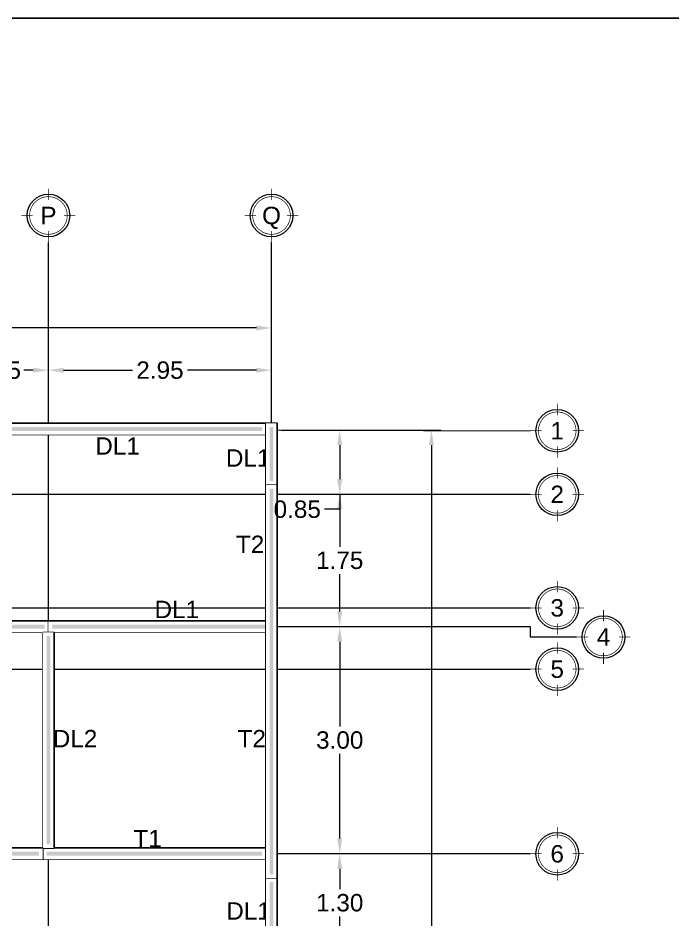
# Model space of a CAD drawing. Header units: metres. Extents: x 14 to 161, y 5 to 309.
# Drawn here: x 128.4 to 137.06, y 227.2 to 239.12 of the extents above; entities that cross this region are included whole.
import ezdxf
from ezdxf.enums import TextEntityAlignment as Align

# ---------------------------------------------------------------- set-up
doc = ezdxf.new("R2010")
doc.units = ezdxf.units.M
doc.set_wipeout_variables(frame=1)
doc.header["$PDMODE"] = 35
doc.linetypes.add('CENTRO2', pattern=[0.9, 0.6, -0.1, 0.1, -0.1])
for name, color, linetype, lineweight in [('E-Burbuja eje', 5, 'Continuous', 15), ('E-Ejes', 1, 'CENTRO2', 9), ('E-Textos', 3, 'Continuous', 15)]:
    doc.layers.add(name, color=color, linetype=linetype, lineweight=lineweight)
for name, color, linetype in [('E-Cotas', 2, 'Continuous'), ('E-Dala', 3, 'Continuous'), ('E-Dala 2', 2, 'Continuous'), ('E-Pie', 1, 'Continuous'), ('E-Trabe', 4, 'Continuous'), ('E-Trabe 2', 6, 'Continuous'), ('E-TRABE 3', 8, 'Continuous')]:
    doc.layers.add(name, color=color, linetype=linetype)
doc.styles.add('ARIAL', font='arial.ttf')
doc.styles.add('General', font='arial.ttf', dxfattribs={"height": 2.3})
doc.linetypes.add('LÍMITE2', pattern='A,6.35,-2.54,[132,ltypeshp.shx,S=2.54,R=0,X=-2.54,Y=0],-2.54,25.4', length=36.83)
doc.dimstyles.new('Generales', dxfattribs={"dimscale": 0, "dimtxt": 2.3, "dimasz": 2, "dimexe": 1.25, "dimexo": 0.625, "dimtad": 0, "dimtih": 1, "dimtoh": 1, "dimzin": 1, "dimdsep": 46, "dimtxsty": 'General', "dimcen": 2, "dimclrd": 2, "dimclre": 2, "dimclrt": 3, "dimadec": 0, "dimazin": 0, "dimtfac": 1, "dimtmove": 0, "dimatfit": 3, "dimfxl": 1, "dimlwd": 13, "dimlwe": 13, "dimarcsym": 0})

# ---------------------------------------------------------------- blocks, each defined once
blk = doc.blocks.new('k-burb-colmn')
at = {"const_width": 0.00024}
for points in [[(0, 0.0055), (0, 0.0095)], [(0, 0.0055), (0, 0.0095)], [(-0.0055, 0), (-0.0095, 0)], [(-0.0055, 0), (-0.0095, 0)], [(0.0055, 0), (0.0095, 0)], [(0.0055, 0), (0.0095, 0)], [(0, -0.0055), (0, -0.0095)], [(0, -0.0055), (0, -0.0095)]]:
    blk.add_lwpolyline(points, dxfattribs=at)
blk.add_lwpolyline([(-0.00663, 0, 1), (0.00663, 0, 1)], format="xyb", close=True, dxfattribs=at)
blk.add_lwpolyline([(-0.00663, 0, 1), (0.00663, 0, 1)], format="xyb", close=True, dxfattribs=at)
at = {"linetype": 'Continuous'}
blk.add_circle((0, 0), 0.0075, dxfattribs=at)
blk.add_circle((0, 0), 0.0075, dxfattribs=at)
at = {"color": 2, "style": 'ARIAL'}
blk.add_attdef('NUM', text='', height=0.023, dxfattribs=at).set_placement((0.00124, 0.00008), align=Align.MIDDLE_CENTER)
blk = doc.blocks.new('*U598')
for points in [[(-0.5, -0.075), (0.775, -0.075), (0.775, 0.075), (-0.5, 0.075)], [(-0.45, -0.025), (0.725, -0.025), (0.725, 0.025), (-0.45, 0.025)]]:
    blk.add_lwpolyline(points, close=True)
blk.add_wipeout([(-0.5, -0.075), (0.775, -0.075), (0.775, 0.075), (-0.5, 0.075)])
at = {"linetype": 'ByBlock'}
h = blk.add_hatch(color=256, dxfattribs=at)
h.dxf.hatch_style = 1
h.paths.add_polyline_path([(0.725, -0.025), (0.725, 0.025), (-0.45, 0.025), (-0.45, -0.025)])
blk.add_line((-0.5, 0.075), (0.775, 0.075))
blk = doc.blocks.new('*U604')
for points in [[(0.6, -0.075), (3.55, -0.075), (3.55, 0.075), (0.6, 0.075)], [(0.65, -0.025), (3.5, -0.025), (3.5, 0.025), (0.65, 0.025)]]:
    blk.add_lwpolyline(points, close=True)
blk.add_wipeout([(0.6, -0.075), (3.55, -0.075), (3.55, 0.075), (0.6, 0.075)])
at = {"linetype": 'ByBlock'}
h = blk.add_hatch(color=256, dxfattribs=at)
h.dxf.hatch_style = 1
h.paths.add_polyline_path([(3.5, -0.025), (3.5, 0.025), (0.65, 0.025), (0.65, -0.025)])
blk.add_line((0.6, 0.075), (3.55, 0.075))
blk = doc.blocks.new('*U602')
for points in [[(-0.575, -0.075), (2.375, -0.075), (2.375, 0.075), (-0.575, 0.075)], [(-0.525, -0.025), (2.325, -0.025), (2.325, 0.025), (-0.525, 0.025)]]:
    blk.add_lwpolyline(points, close=True)
blk.add_wipeout([(-0.575, -0.075), (2.375, -0.075), (2.375, 0.075), (-0.575, 0.075)])
at = {"linetype": 'ByBlock'}
h = blk.add_hatch(color=256, dxfattribs=at)
h.dxf.hatch_style = 1
h.paths.add_polyline_path([(2.325, -0.025), (2.325, 0.025), (-0.525, 0.025), (-0.525, -0.025)])
blk.add_line((-0.575, 0.075), (2.375, 0.075))
blk = doc.blocks.new('*U610')
for points in [[(-0.635, -0.075), (0.99, -0.075), (0.99, 0.075), (-0.635, 0.075)], [(-0.585, -0.025), (0.94, -0.025), (0.94, 0.025), (-0.585, 0.025)]]:
    blk.add_lwpolyline(points, close=True)
blk.add_wipeout([(-0.635, -0.075), (0.99, -0.075), (0.99, 0.075), (-0.635, 0.075)])
at = {"linetype": 'ByBlock'}
h = blk.add_hatch(color=256, dxfattribs=at)
h.dxf.hatch_style = 1
h.paths.add_polyline_path([(0.94, -0.025), (0.94, 0.025), (-0.585, 0.025), (-0.585, -0.025)])
blk.add_line((-0.635, 0.075), (0.99, 0.075))
blk = doc.blocks.new('*U614')
for points in [[(-0.575, -0.075), (3.575, -0.075), (3.575, 0.075), (-0.575, 0.075)], [(-0.525, -0.025), (3.525, -0.025), (3.525, 0.025), (-0.525, 0.025)]]:
    blk.add_lwpolyline(points, close=True)
blk.add_wipeout([(-0.575, -0.075), (3.575, -0.075), (3.575, 0.075), (-0.575, 0.075)])
at = {"linetype": 'ByBlock'}
h = blk.add_hatch(color=256, dxfattribs=at)
h.dxf.hatch_style = 1
h.paths.add_polyline_path([(3.525, -0.025), (3.525, 0.025), (-0.525, 0.025), (-0.525, -0.025)])
blk.add_line((-0.575, 0.075), (3.575, 0.075))
blk = doc.blocks.new('*U615')
for points in [[(-0.635, -0.075), (0.177, -0.075), (0.177, 0.075), (-0.635, 0.075)], [(-0.585, -0.025), (0.127, -0.025), (0.127, 0.025), (-0.585, 0.025)]]:
    blk.add_lwpolyline(points, close=True)
blk.add_wipeout([(-0.635, -0.075), (0.177, -0.075), (0.177, 0.075), (-0.635, 0.075)])
at = {"linetype": 'ByBlock'}
h = blk.add_hatch(color=256, dxfattribs=at)
h.dxf.hatch_style = 1
h.paths.add_polyline_path([(0.127, -0.025), (0.127, 0.025), (-0.585, 0.025), (-0.585, -0.025)])
blk.add_line((-0.635, 0.075), (0.177, 0.075))
blk = doc.blocks.new('*U616')
for points in [[(-0.635, -0.075), (4.565, -0.075), (4.565, 0.075), (-0.635, 0.075)], [(-0.585, -0.025), (4.515, -0.025), (4.515, 0.025), (-0.585, 0.025)]]:
    blk.add_lwpolyline(points, close=True)
blk.add_wipeout([(-0.635, -0.075), (4.565, -0.075), (4.565, 0.075), (-0.635, 0.075)])
at = {"linetype": 'ByBlock'}
h = blk.add_hatch(color=256, dxfattribs=at)
h.dxf.hatch_style = 1
h.paths.add_polyline_path([(4.515, -0.025), (4.515, 0.025), (-0.585, 0.025), (-0.585, -0.025)])
blk.add_line((-0.635, 0.075), (4.565, 0.075))
blk = doc.blocks.new('*U617')
for points in [[(-0.635, -0.075), (2.215, -0.075), (2.215, 0.075), (-0.635, 0.075)], [(-0.585, -0.025), (2.165, -0.025), (2.165, 0.025), (-0.585, 0.025)]]:
    blk.add_lwpolyline(points, close=True)
blk.add_wipeout([(-0.635, -0.075), (2.215, -0.075), (2.215, 0.075), (-0.635, 0.075)])
at = {"linetype": 'ByBlock'}
h = blk.add_hatch(color=256, dxfattribs=at)
h.dxf.hatch_style = 1
h.paths.add_polyline_path([(2.165, -0.025), (2.165, 0.025), (-0.585, 0.025), (-0.585, -0.025)])
blk.add_line((-0.635, 0.075), (2.215, 0.075))
blk = doc.blocks.new('*D844')
at = {"layer": 'Defpoints', "color": 0, "ltscale": 0.5, "transparency": 16777216}
for p in [(128.798, 234.462), (127.448, 233.729), (128.798, 233.729)]:
    blk.add_point(p, dxfattribs=at)
at = {"layer": 'E-Cotas', "color": 2, "linetype": 'Continuous', "lineweight": 13, "ltscale": 0.5, "transparency": 16777216}
for p, q in [((127.448, 233.792), (127.448, 234.587)), ((128.798, 233.792), (128.798, 234.587)), ((127.648, 234.462), (127.772, 234.462)), ((128.598, 234.462), (128.474, 234.462))]:
    blk.add_line(p, q, dxfattribs=at)
at = {"layer": 'E-Cotas', "color": 2, "ltscale": 0.5, "transparency": 16777216}
for points in [[(127.648, 234.495), (127.648, 234.429), (127.448, 234.462)], [(128.598, 234.495), (128.598, 234.429), (128.798, 234.462)]]:
    blk.add_solid(points, dxfattribs=at)
at = {"layer": 'E-Cotas', "color": 3, "ltscale": 0.5, "transparency": 16777216, "insert": (128.123, 234.462), "char_height": 0.23, "attachment_point": 5, "style": 'General'}
blk.add_mtext('1.35', dxfattribs=at)
blk = doc.blocks.new('*D845')
at = {"layer": 'Defpoints', "color": 0, "ltscale": 0.5, "transparency": 16777216}
for p in [(131.748, 234.462), (128.798, 233.761), (131.748, 233.761)]:
    blk.add_point(p, dxfattribs=at)
at = {"layer": 'E-Cotas', "color": 2, "linetype": 'Continuous', "lineweight": 13, "ltscale": 0.5, "transparency": 16777216}
for p, q in [((128.798, 233.823), (128.798, 234.587)), ((131.748, 233.823), (131.748, 234.587)), ((128.998, 234.462), (129.909, 234.462)), ((131.548, 234.462), (130.637, 234.462))]:
    blk.add_line(p, q, dxfattribs=at)
at = {"layer": 'E-Cotas', "color": 2, "ltscale": 0.5, "transparency": 16777216}
for points in [[(128.998, 234.495), (128.998, 234.429), (128.798, 234.462)], [(131.548, 234.495), (131.548, 234.429), (131.748, 234.462)]]:
    blk.add_solid(points, dxfattribs=at)
at = {"layer": 'E-Cotas', "color": 3, "ltscale": 0.5, "transparency": 16777216, "insert": (130.273, 234.462), "char_height": 0.23, "attachment_point": 5, "style": 'General'}
blk.add_mtext('2.95', dxfattribs=at)
blk = doc.blocks.new('*D846')
at = {"layer": 'Defpoints', "color": 0, "ltscale": 0.5, "transparency": 16777216}
for p in [(131.748, 235.021), (110.088, 233.761), (131.748, 233.761)]:
    blk.add_point(p, dxfattribs=at)
at = {"layer": 'E-Cotas', "color": 2, "linetype": 'Continuous', "lineweight": 13, "ltscale": 0.5, "transparency": 16777216}
for p, q in [((110.088, 233.823), (110.088, 235.146)), ((131.748, 233.823), (131.748, 235.146)), ((110.288, 235.021), (120.466, 235.021)), ((131.548, 235.021), (121.371, 235.021))]:
    blk.add_line(p, q, dxfattribs=at)
at = {"layer": 'E-Cotas', "color": 2, "ltscale": 0.5, "transparency": 16777216}
for points in [[(110.288, 235.054), (110.288, 234.988), (110.088, 235.021)], [(131.548, 235.054), (131.548, 234.988), (131.748, 235.021)]]:
    blk.add_solid(points, dxfattribs=at)
at = {"layer": 'E-Cotas', "color": 3, "ltscale": 0.5, "transparency": 16777216, "insert": (120.918, 235.021), "char_height": 0.23, "attachment_point": 5, "style": 'General'}
blk.add_mtext('21.66', dxfattribs=at)
blk = doc.blocks.new('*D921')
at = {"layer": 'Defpoints', "color": 0, "ltscale": 0.5, "transparency": 16777216}
for p in [(131.815, 233.672), (131.815, 232.824), (132.65, 232.824)]:
    blk.add_point(p, dxfattribs=at)
at = {"layer": 'E-Cotas', "color": 2, "linetype": 'Continuous', "lineweight": 13, "ltscale": 0.5, "transparency": 16777216}
for p, q in [((131.878, 233.672), (132.775, 233.672)), ((132.65, 233.472), (132.65, 233.024)), ((131.878, 232.824), (132.775, 232.824)), ((132.65, 232.824), (132.65, 232.624)), ((132.65, 232.624), (132.45, 232.624))]:
    blk.add_line(p, q, dxfattribs=at)
at = {"layer": 'E-Cotas', "color": 2, "ltscale": 0.5, "transparency": 16777216}
for points in [[(132.616, 233.472), (132.683, 233.472), (132.65, 233.672)], [(132.616, 233.024), (132.683, 233.024), (132.65, 232.824)]]:
    blk.add_solid(points, dxfattribs=at)
at = {"layer": 'E-Cotas', "color": 3, "ltscale": 0.5, "transparency": 16777216, "insert": (132.088, 232.624), "char_height": 0.23, "attachment_point": 5, "style": 'General'}
blk.add_mtext('0.85', dxfattribs=at)
blk = doc.blocks.new('*D922')
at = {"layer": 'Defpoints', "color": 0, "ltscale": 0.5, "transparency": 16777216}
for p in [(131.823, 232.824), (131.823, 231.074), (132.65, 231.074)]:
    blk.add_point(p, dxfattribs=at)
at = {"layer": 'E-Cotas', "color": 2, "linetype": 'Continuous', "lineweight": 13, "ltscale": 0.5, "transparency": 16777216}
for p, q in [((131.886, 232.824), (132.775, 232.824)), ((132.65, 232.624), (132.65, 232.129)), ((132.65, 231.274), (132.65, 231.769)), ((131.886, 231.074), (132.775, 231.074))]:
    blk.add_line(p, q, dxfattribs=at)
at = {"layer": 'E-Cotas', "color": 2, "ltscale": 0.5, "transparency": 16777216}
for points in [[(132.616, 232.624), (132.683, 232.624), (132.65, 232.824)], [(132.616, 231.274), (132.683, 231.274), (132.65, 231.074)]]:
    blk.add_solid(points, dxfattribs=at)
at = {"layer": 'E-Cotas', "color": 3, "ltscale": 0.5, "transparency": 16777216, "insert": (132.65, 231.949), "char_height": 0.23, "attachment_point": 5, "style": 'General'}
blk.add_mtext('1.75', dxfattribs=at)
blk = doc.blocks.new('*D923')
at = {"layer": 'Defpoints', "color": 0, "ltscale": 0.5, "transparency": 16777216}
for p in [(131.823, 231.074), (131.823, 228.074), (132.65, 228.074)]:
    blk.add_point(p, dxfattribs=at)
at = {"layer": 'E-Cotas', "color": 2, "linetype": 'Continuous', "lineweight": 13, "ltscale": 0.5, "transparency": 16777216}
for p, q in [((131.886, 231.074), (132.775, 231.074)), ((132.65, 230.874), (132.65, 229.754)), ((132.65, 228.274), (132.65, 229.394)), ((131.886, 228.074), (132.775, 228.074))]:
    blk.add_line(p, q, dxfattribs=at)
at = {"layer": 'E-Cotas', "color": 2, "ltscale": 0.5, "transparency": 16777216}
for points in [[(132.616, 230.874), (132.683, 230.874), (132.65, 231.074)], [(132.616, 228.274), (132.683, 228.274), (132.65, 228.074)]]:
    blk.add_solid(points, dxfattribs=at)
at = {"layer": 'E-Cotas', "color": 3, "ltscale": 0.5, "transparency": 16777216, "insert": (132.65, 229.574), "char_height": 0.23, "attachment_point": 5, "style": 'General'}
blk.add_mtext('3.00', dxfattribs=at)
blk = doc.blocks.new('*D924')
at = {"layer": 'Defpoints', "color": 0, "ltscale": 0.5, "transparency": 16777216}
for p in [(131.823, 228.074), (131.823, 226.774), (132.65, 226.774)]:
    blk.add_point(p, dxfattribs=at)
at = {"layer": 'E-Cotas', "color": 2, "linetype": 'Continuous', "lineweight": 13, "ltscale": 0.5, "transparency": 16777216}
for p, q in [((131.886, 228.074), (132.775, 228.074)), ((132.65, 227.874), (132.65, 227.604)), ((132.65, 226.974), (132.65, 227.244)), ((131.886, 226.774), (132.775, 226.774))]:
    blk.add_line(p, q, dxfattribs=at)
at = {"layer": 'E-Cotas', "color": 2, "ltscale": 0.5, "transparency": 16777216}
for points in [[(132.616, 227.874), (132.683, 227.874), (132.65, 228.074)], [(132.616, 226.974), (132.683, 226.974), (132.65, 226.774)]]:
    blk.add_solid(points, dxfattribs=at)
at = {"layer": 'E-Cotas', "color": 3, "ltscale": 0.5, "transparency": 16777216, "insert": (132.65, 227.424), "char_height": 0.23, "attachment_point": 5, "style": 'General'}
blk.add_mtext('1.30', dxfattribs=at)
blk = doc.blocks.new('*D933')
at = {"layer": 'Defpoints', "color": 0, "ltscale": 0.5, "transparency": 16777216}
for p in [(131.823, 233.672), (133.862, 233.672), (131.823, 212.424)]:
    blk.add_point(p, dxfattribs=at)
at = {"layer": 'E-Cotas', "color": 2, "linetype": 'Continuous', "lineweight": 13, "ltscale": 0.5, "transparency": 16777216}
for p, q in [((131.886, 233.672), (133.987, 233.672)), ((133.862, 233.472), (133.862, 223.228)), ((133.862, 212.624), (133.862, 222.868)), ((131.886, 212.424), (133.987, 212.424))]:
    blk.add_line(p, q, dxfattribs=at)
at = {"layer": 'E-Cotas', "color": 2, "ltscale": 0.5, "transparency": 16777216}
for points in [[(133.829, 233.472), (133.896, 233.472), (133.862, 233.672)], [(133.829, 212.624), (133.896, 212.624), (133.862, 212.424)]]:
    blk.add_solid(points, dxfattribs=at)
at = {"layer": 'E-Cotas', "color": 3, "ltscale": 0.5, "transparency": 16777216, "insert": (133.862, 223.048), "char_height": 0.23, "attachment_point": 5, "style": 'General'}
blk.add_mtext('21.25', dxfattribs=at)
blk = doc.blocks.new('*U634')
for points in [[(-0.575, -0.075), (0.625, -0.075), (0.625, 0.075), (-0.575, 0.075)], [(-0.525, -0.025), (0.575, -0.025), (0.575, 0.025), (-0.525, 0.025)]]:
    blk.add_lwpolyline(points, close=True)
blk.add_wipeout([(-0.575, -0.075), (0.625, -0.075), (0.625, 0.075), (-0.575, 0.075)])
at = {"linetype": 'ByBlock'}
h = blk.add_hatch(color=256, dxfattribs=at)
h.dxf.hatch_style = 1
h.paths.add_polyline_path([(0.575, -0.025), (0.575, 0.025), (-0.525, 0.025), (-0.525, -0.025)])
blk.add_line((-0.575, 0.075), (0.625, 0.075))

msp = doc.modelspace()

# ---------------------------------------------------------------- linework, layer by layer
at = {"layer": 'E-Dala', "color": 3, "linetype": 'LÍMITE2', "ltscale": 0.1}
msp.add_line((131.74819, 232.94865), (131.74819, 233.67363), dxfattribs=at)
at = {"layer": 'E-Ejes', "ltscale": 20}
for points in [[(128.79819, 209.92365), (128.79819, 236.15069), (128.79819, 236.15069)], [(131.74819, 209.92365), (131.74819, 236.15069), (131.74819, 236.15069)], [(107.49362, 233.74913), (135.1692, 233.66171)], [(107.49328, 232.82365), (135.16914, 232.82365)], [(107.49328, 231.32365), (135.16914, 231.32365)], [(106.89499, 230.9369), (107.49328, 230.9369), (107.49328, 231.07365), (131.74819, 231.07365), (135.16914, 231.07365), (135.16914, 230.9369), (135.78133, 230.9369)], [(107.49328, 230.51365), (135.16914, 230.51365)], [(107.49328, 228.07365), (135.16914, 228.07365)], [(128.79819, 220.27365), (128.79819, 228.07365)]]:
    msp.add_lwpolyline(points, dxfattribs=at)
at = {"layer": 'E-Pie', "color": 5}
msp.add_lwpolyline([(69.65758, 239.11616), (69.65758, 181.71616), (156.91409, 181.71616), (156.91409, 239.11616)], close=True, dxfattribs=at)

# ---------------------------------------------------------------- block references
at = {"layer": 'E-Burbuja eje', "linetype": 'ByBlock'}
ref = msp.add_blockref('k-burb-colmn', (128.79819, 236.50694), dxfattribs=dict(at, xscale=37.49999999999999, yscale=37.49999999999999, zscale=37.49999999999999))
ref.add_attrib('NUM', 'P', dxfattribs={"layer": '0', "color": 2, "height": 0.23, "style": 'ARIAL'}).set_placement((128.79819, 236.50694), align=Align.MIDDLE_CENTER)
ref = msp.add_blockref('k-burb-colmn', (131.74819, 236.50694), dxfattribs=dict(at, xscale=37.49999999999999, yscale=37.49999999999999, zscale=37.49999999999999))
ref.add_attrib('NUM', 'Q', dxfattribs={"layer": '0', "color": 2, "height": 0.23, "style": 'ARIAL'}).set_placement((131.74819, 236.50694), align=Align.MIDDLE_CENTER)
ref = msp.add_blockref('k-burb-colmn', (135.52545, 233.66171), dxfattribs=dict(at, xscale=37.49999999999999, yscale=37.49999999999999, zscale=37.49999999999999))
ref.add_attrib('NUM', '1', dxfattribs={"layer": '0', "color": 2, "height": 0.23, "style": 'ARIAL'}).set_placement((135.52545, 233.66171), align=Align.MIDDLE_CENTER)
ref = msp.add_blockref('k-burb-colmn', (135.5254, 232.82176), dxfattribs=dict(at, xscale=37.49999999999999, yscale=37.49999999999999, zscale=37.49999999999999))
ref.add_attrib('NUM', '2', dxfattribs={"layer": '0', "color": 2, "height": 0.23, "style": 'ARIAL'}).set_placement((135.5254, 232.82176), align=Align.MIDDLE_CENTER)
ref = msp.add_blockref('k-burb-colmn', (135.5254, 231.32176), dxfattribs=dict(at, xscale=37.49999999999999, yscale=37.49999999999999, zscale=37.49999999999999))
ref.add_attrib('NUM', '3', dxfattribs={"layer": '0', "color": 2, "height": 0.23, "style": 'ARIAL'}).set_placement((135.5254, 231.32176), align=Align.MIDDLE_CENTER)
ref = msp.add_blockref('k-burb-colmn', (136.13758, 230.9369), dxfattribs=dict(at, xscale=37.49999999999999, yscale=37.49999999999999, zscale=37.49999999999999))
ref.add_attrib('NUM', '4', dxfattribs={"layer": '0', "color": 2, "height": 0.23, "style": 'ARIAL'}).set_placement((136.13758, 230.9369), align=Align.MIDDLE_CENTER)
ref = msp.add_blockref('k-burb-colmn', (135.5254, 230.51176), dxfattribs=dict(at, xscale=37.49999999999999, yscale=37.49999999999999, zscale=37.49999999999999))
ref.add_attrib('NUM', '5', dxfattribs={"layer": '0', "color": 2, "height": 0.23, "style": 'ARIAL'}).set_placement((135.5254, 230.51176), align=Align.MIDDLE_CENTER)
ref = msp.add_blockref('k-burb-colmn', (135.5254, 228.07176), dxfattribs=dict(at, xscale=37.49999999999999, yscale=37.49999999999999, zscale=37.49999999999999))
ref.add_attrib('NUM', '6', dxfattribs={"layer": '0', "color": 2, "height": 0.23, "style": 'ARIAL'}).set_placement((135.5254, 228.07176), align=Align.MIDDLE_CENTER)

# ---------------------------------------------------------------- texts
at = {"layer": 'E-Textos', "ltscale": 0.5, "char_height": 0.23, "width": 0.316244, "attachment_point": 1, "style": 'General'}
for s, insert in [('DL1', (129.4177, 233.5756)), ('DL1', (131.14455, 233.4171)), ('T2', (131.27752, 232.27609)), ('DL2', (128.85539, 229.70871)), ('T2', (131.29927, 229.70871)), ('T1', (129.92209, 228.38715)), ('DL1', (131.14953, 227.43126))]:
    msp.add_mtext(s, dxfattribs=dict(at, insert=insert))

# ---------------------------------------------------------------- next in the draw order: block references
at = {"layer": 'E-Dala'}
msp.add_blockref('*U614', (128.09819, 233.68586), dxfattribs=at)
at = {"layer": 'E-Dala', "rotation": 270}
msp.add_blockref('*U610', (131.74819, 227.11316), dxfattribs=at)
at = {"layer": 'E-Trabe'}
for name, p in [('*U598', (128.02319, 231.07365)), ('*U604', (128.12319, 228.07365))]:
    msp.add_blockref(name, p, dxfattribs=at)

# ---------------------------------------------------------------- next in the draw order: block references
at = {"layer": 'E-Dala', "rotation": 270}
msp.add_blockref('*U615', (131.74819, 233.12538), dxfattribs=at)
at = {"layer": 'E-Dala'}
msp.add_blockref('*U602', (129.37319, 231.07365), dxfattribs=at)

# ---------------------------------------------------------------- next in the draw order: dimensions: what is measured, and where the dimension line sits
at = {"layer": 'E-Cotas', "ltscale": 0.5}
dim = msp.add_linear_dim(base=(128.79819, 234.46186), p1=(127.44819, 233.72909), p2=(128.79819, 233.72909), dimstyle='Generales', dxfattribs=at)
dim.commit()
dim.dimension.update_dxf_attribs({"geometry": '*D844', "text_midpoint": (128.12319, 234.46186)})

# ---------------------------------------------------------------- next in the draw order: block references
at = {"layer": 'E-Dala 2', "color": 2, "rotation": 270}
msp.add_blockref('*U617', (128.79819, 230.36316), dxfattribs=at)
at = {"layer": 'E-Trabe 2', "rotation": 270}
msp.add_blockref('*U616', (131.74819, 232.31316), dxfattribs=at)

# ---------------------------------------------------------------- next in the draw order: texts
at = {"layer": 'E-Textos', "ltscale": 0.5, "insert": (130.20106, 231.41602), "char_height": 0.23, "width": 0.316244, "attachment_point": 1, "style": 'General'}
msp.add_mtext('DL1', dxfattribs=at)

# ---------------------------------------------------------------- next in the draw order: dimensions: what is measured, and where the dimension line sits
at = {"layer": 'E-Cotas', "ltscale": 0.5}
for base, p1, picture, middle in [((131.74819, 235.02091), (110.0882, 233.76086), '*D846', (120.91819, 235.02091)), ((131.74819, 234.46186), (128.79819, 233.76086), '*D845', (130.27319, 234.46186))]:
    dim = msp.add_linear_dim(base=base, p1=p1, p2=(131.74819, 233.76086), dimstyle='Generales', dxfattribs=at)
    dim.commit()
    dim.dimension.update_dxf_attribs({"geometry": picture, "text_midpoint": middle})

# ---------------------------------------------------------------- next in the draw order: block references
at = {"layer": 'E-TRABE 3'}
msp.add_blockref('*U634', (128.09819, 228.07365), dxfattribs=at)

# ---------------------------------------------------------------- next in the draw order: dimensions: what is measured, and where the dimension line sits
at = {"layer": 'E-Cotas', "ltscale": 0.5}
for base, p1, p2, picture, middle in [((132.64959, 232.82365), (131.81531, 233.6723), (131.81531, 232.82365), '*D921', (132.08751, 232.62365)), ((133.8625, 233.67228), (131.82319, 212.42365), (131.82319, 233.67228), '*D933', (133.8625, 223.04796)), ((132.64959, 231.07365), (131.82319, 232.82365), (131.82319, 231.07365), '*D922', (132.64959, 231.94865)), ((132.64959, 228.07365), (131.82319, 231.07365), (131.82319, 228.07365), '*D923', (132.64959, 229.57365)), ((132.64959, 226.77365), (131.82319, 228.07365), (131.82319, 226.77365), '*D924', (132.64959, 227.42365))]:
    dim = msp.add_linear_dim(base=base, p1=p1, p2=p2, angle=90, dimstyle='Generales', dxfattribs=at)
    dim.commit()
    dim.dimension.update_dxf_attribs({"geometry": picture, "text_midpoint": middle})

doc.saveas('drawing.dxf')
